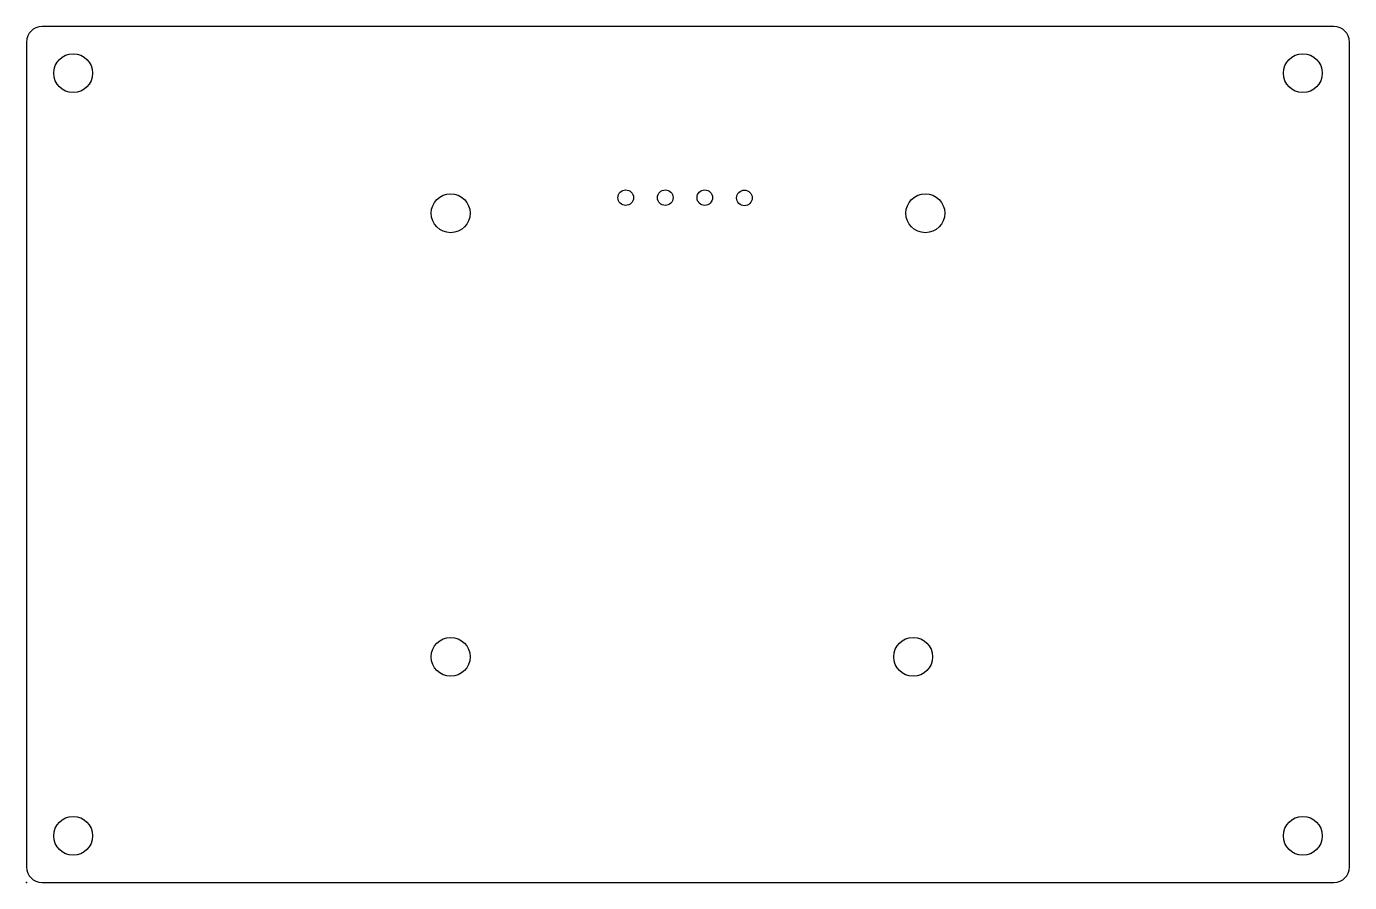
# Model space of a CAD drawing. Header units: millimetres. Extents: x 0 to 85, y 0 to 55.
import ezdxf

# ---------------------------------------------------------------- set-up
doc = ezdxf.new("R2010")
doc.units = ezdxf.units.MM
doc.header["$MEASUREMENT"] = 0
for name, color, linetype in [('pcb_sketch v8_Sketch1', 7, 'Continuous'), ('pcb_sketch v8_Sketch2', 7, 'Continuous'), ('pcb_sketch v8_sketch3', 7, 'Continuous')]:
    doc.layers.add(name, color=color, linetype=linetype)

msp = doc.modelspace()

# ---------------------------------------------------------------- linework, layer by layer
at = {"layer": 'pcb_sketch v8_Sketch1'}
for p, q in [((84, 55), (1, 55)), ((0, 54), (0, 23)), ((85, 1), (85, 54)), ((0, 23), (0, 15)), ((0, 15), (0, 1)), ((1, 0), (84, 0))]:
    msp.add_line(p, q, dxfattribs=at)
for centre, start, end in [((1, 54), 90, 180), ((84, 54), 0, 90), ((1, 1), 180, 270), ((84, 1), 270, 0)]:
    msp.add_arc(centre, 1, start, end, dxfattribs=at)
msp.add_point((0, 0), dxfattribs=at)
at = {"layer": 'pcb_sketch v8_Sketch2'}
for centre in [(3, 52), (82, 52), (3, 3), (82, 3)]:
    msp.add_circle(centre, 1.25, dxfattribs=at)
msp.add_point((0, 0), dxfattribs=at)
at = {"layer": 'pcb_sketch v8_sketch3'}
for p, q in [((0, 54), (0, 23)), ((85, 1), (85, 54))]:
    msp.add_line(p, q, dxfattribs=at)
for centre, radius in [((27.25, 43), 1.25), ((38.5, 44), 0.5), ((38.5, 44), 0.5), ((38.5, 44), 0.5), ((38.5, 44), 0.5), ((41.04, 44.001), 0.5), ((43.581, 44.002), 0.5), ((46.124, 43.986), 0.5), ((57.75, 43), 1.25), ((27.252, 14.5), 1.25), ((56.964, 14.5), 1.25)]:
    msp.add_circle(centre, radius, dxfattribs=at)
msp.add_point((0, 0), dxfattribs=at)

doc.saveas('drawing.dxf')
